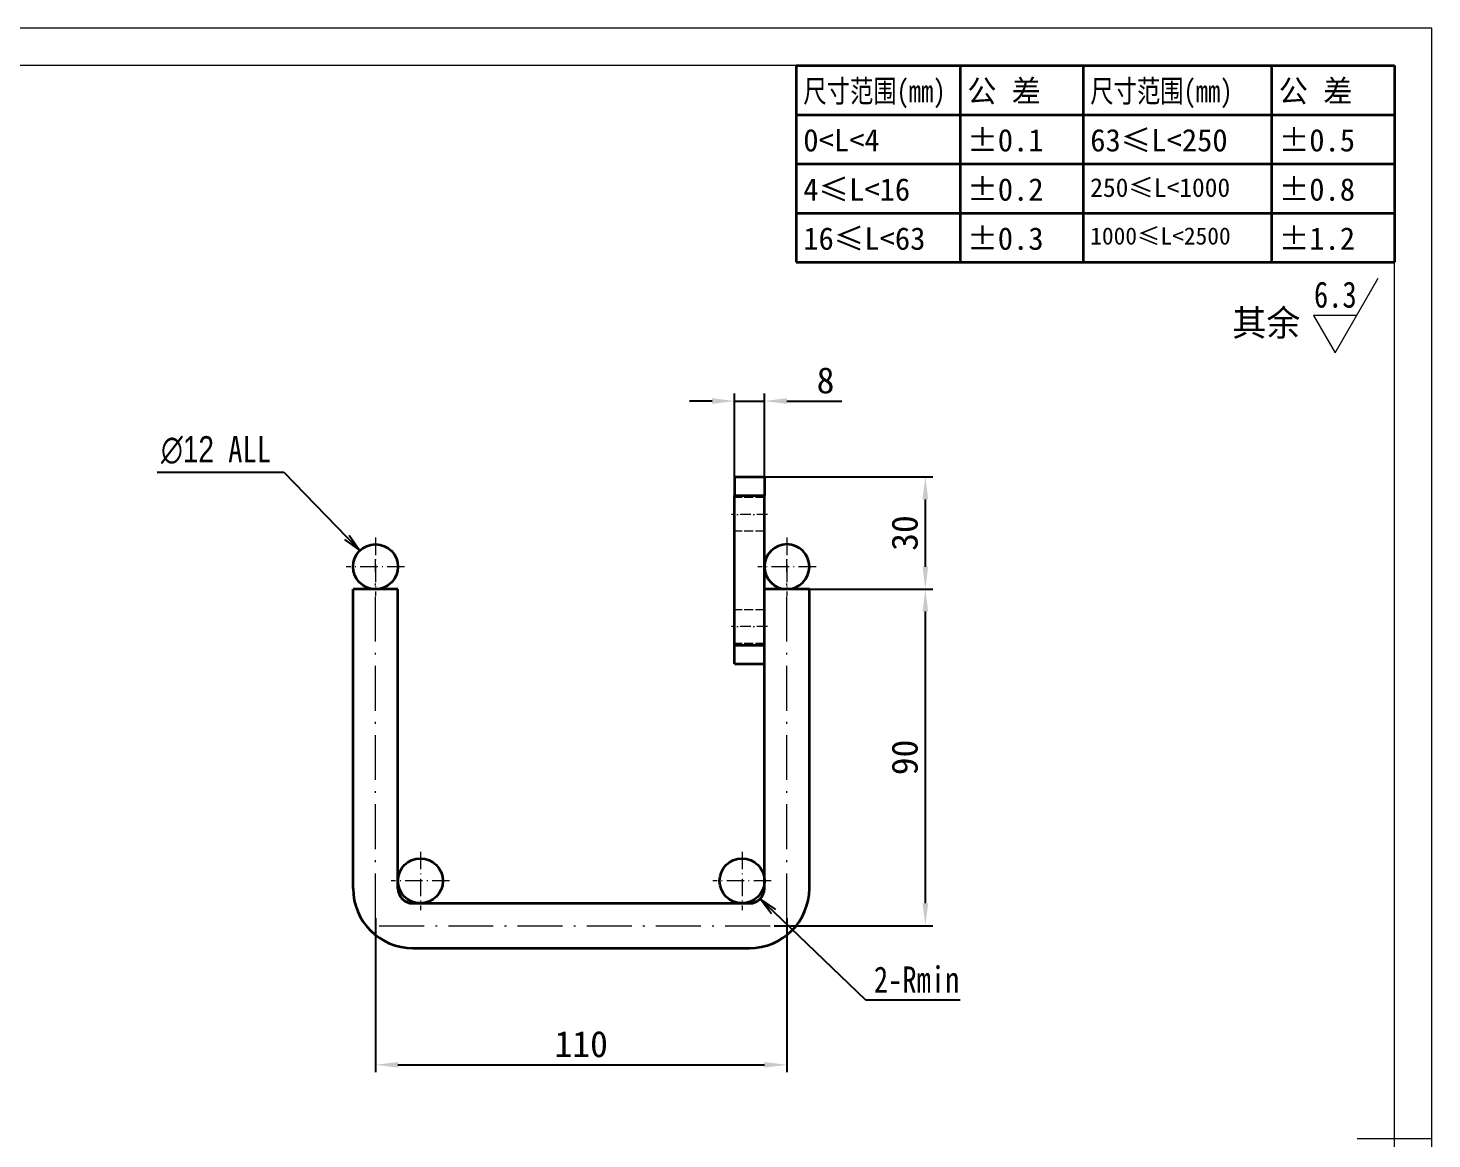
# Model space of a CAD drawing. Header units: millimetres. Extents: x -15766 to 80009, y -9701 to 15159.
# Drawn here: x -8292.4 to -7917, y 9183 to 9480 of the extents above; entities that cross this region are included whole.
import ezdxf
from ezdxf.enums import TextEntityAlignment as Align

# ---------------------------------------------------------------- set-up
doc = ezdxf.new("R2010")
doc.units = ezdxf.units.MM
for name, pattern in [('CENTER-HOKUTO_1', [16, 13, -1, 1, -1]), ('DASHDOT', [18.5, 12, -3, 0.5, -3]), ('DASHED', [15, 12, -3]), ('HIDDEN-HOKUTO_1', [2, 1, -1])]:
    doc.linetypes.add(name, pattern=pattern)
doc.layers.get('DEFPOINTS').update_dxf_attribs({"lineweight": 18})
for name, color, linetype, lineweight in [('AM_7', 2, 'CENTER-HOKUTO_1', 18), ('AM_HID', 1, 'HIDDEN-HOKUTO_1', 18), ('CDRAFT0', 7, 'Continuous', 18), ('DIM', 253, 'Continuous', 20), ('title_frame', 7, 'Continuous', 18), ('word_dim', 9, 'Continuous', 18), ('尺寸线层', 3, 'Continuous', 18), ('粗实线层', 7, 'Continuous', 35), ('粗实线层_1', 7, 'Continuous', 15)]:
    doc.layers.add(name, color=color, linetype=linetype, lineweight=lineweight)
doc.styles.add('DIM', font='', dxfattribs={"width": 0.8})
doc.styles.get('DIM').set_extended_font_data('NSimSun')
doc.dimstyles.new('1-2$0', dxfattribs={"dimscale": 2, "dimtxt": 3.5, "dimasz": 3, "dimexe": 1, "dimexo": 0, "dimgap": 1, "dimtad": 1, "dimdsep": 46, "dimtxsty": 'Standard', "dimblk": '_CAXARROW', "dimcen": 0, "dimdle": 6, "dimclrd": 256, "dimclre": 256, "dimclrt": 3, "dimazin": 2, "dimtfac": 0.707107, "dimtmove": 0, "dimatfit": 3, "dimfxl": 0, "dimfrac": 2, "dimtolj": 1, "dimarcsym": 0})
doc.dimstyles.new('1-2$3', dxfattribs={"dimscale": 2, "dimtxt": 3.5, "dimasz": 2.5, "dimexe": 1, "dimexo": 0.625, "dimgap": 1.2, "dimtad": 1, "dimtih": 1, "dimtoh": 1, "dimdsep": 46, "dimtxsty": 'DIM', "dimblk": 'OPEN', "dimcen": 0, "dimdle": 5, "dimclrd": 256, "dimclre": 256, "dimclrt": 3, "dimazin": 2, "dimtfac": 0.5, "dimtofl": 0, "dimtmove": 0, "dimatfit": 3, "dimfxl": 0, "dimtolj": 1, "dimarcsym": 0})
doc.dimstyles.new('1-2$4', dxfattribs={"dimscale": 2, "dimtxt": 3.5, "dimasz": 2.5, "dimexe": 1, "dimexo": 0.625, "dimgap": 1, "dimtad": 1, "dimtih": 1, "dimtoh": 1, "dimdsep": 46, "dimtxsty": 'DIM', "dimblk": 'OPEN', "dimcen": 0, "dimdle": 5, "dimclrd": 256, "dimclre": 256, "dimclrt": 3, "dimazin": 2, "dimtfac": 0.5, "dimtofl": 0, "dimtmove": 0, "dimatfit": 3, "dimfxl": 0, "dimtolj": 1, "dimarcsym": 0})

# ---------------------------------------------------------------- blocks, each defined once
blk = doc.blocks.new('*X1986')
at = {"layer": 'CDRAFT0'}
for p, q in [((420, 297), (0, 297)), ((420, 0), (420, 297))]:
    blk.add_line(p, q, dxfattribs=at)
at = {"layer": '粗实线层_1'}
for p, q in [((415, 292), (25, 292)), ((415, 5), (415, 292)), ((420, 148.5), (410, 148.5))]:
    blk.add_line(p, q, dxfattribs=at)
blk = doc.blocks.new('自由公差_1')
at = {"layer": '粗实线层'}
for p, q in [((-80, 0), (0, 0)), ((-80, 0), (-80, -26.3)), ((-58.08, 0), (-58.08, -26.3)), ((-41.64, 0), (-41.64, -26.3)), ((-16.44, 0), (-16.44, -26.3)), ((0, 0), (0, -26.3)), ((-80, -6.58), (0, -6.58)), ((-80, -13.15), (0, -13.15)), ((-80, -19.73), (0, -19.73)), ((-80, -26.3), (0, -26.3))]:
    blk.add_line(p, q, dxfattribs=at)
at = {"layer": '尺寸线层', "linetype": 'Continuous', "attachment_point": 1, "line_spacing_factor": 0.9}
for s, insert, char_height, width in [('{\\W0.8;尺寸范围(mm)}', (-79.04, -1.92), 3, 22.6032), ('公 差', (-57.12, -1.92), 3, 22.6032), ('{\\W0.8;尺寸范围(mm)}', (-40.68, -1.92), 3, 22.6032), ('公 差', (-15.48, -1.92), 3, 22.6032), ('0<L<4', (-79.04, -8.49), 3, 22.6032), ('%%P0.1', (-57.12, -8.49), 3, 12.7119), ('63≤L<250', (-40.68, -8.49), 3, 22.6032), ('%%P0.5', (-15.48, -8.49), 3, 12.5771), ('4≤L<16', (-79.04, -15.07), 3, 22.6032), ('%%P0.2', (-57.12, -15.07), 3, 12.4769), ('250≤L<1000', (-40.68, -15.07), 2.5, 22.6032), ('%%P0.8', (-15.48, -15.07), 3, 13.0759), ('16≤L<63', (-79.04, -21.64), 3, 22.6032), ('%%P0.3', (-57.12, -21.64), 3, 12.7119), ('1000≤L<2500', (-40.68, -21.64), 2.3, 22.6032), ('%%P1.2', (-15.48, -21.64), 3, 12.8764)]:
    blk.add_mtext(s, dxfattribs=dict(at, insert=insert, char_height=char_height, width=width))
blk = doc.blocks.new('_CAXARROW')
blk.add_hatch(color=0).paths.add_polyline_path([(0, 0), (-1, 0.125), (-1, -0.125)], flags=0)
blk = doc.blocks.new('*D2058')
at = {"layer": 'DEFPOINTS', "color": 0, "transparency": 16777216}
for p in [(-8199.48, 9241.96), (-8089.48, 9241.96), (-8089.48, 9202.77)]:
    blk.add_point(p, dxfattribs=at)
at = {"layer": 'word_dim', "linetype": 'Continuous', "lineweight": -2, "transparency": 16777216}
for p, q in [((-8199.48, 9241.96), (-8199.48, 9200.77)), ((-8089.48, 9241.96), (-8089.48, 9200.77)), ((-8193.48, 9202.77), (-8095.48, 9202.77))]:
    blk.add_line(p, q, dxfattribs=at)
at = {"layer": 'word_dim', "lineweight": -2, "transparency": 16777216, "xscale": 6, "yscale": 6, "zscale": 6, "rotation": 180}
blk.add_blockref('_CAXARROW', (-8199.48, 9202.77), dxfattribs=at)
at = {"layer": 'word_dim', "lineweight": -2, "transparency": 16777216, "xscale": 6, "yscale": 6, "zscale": 6}
blk.add_blockref('_CAXARROW', (-8089.48, 9202.77), dxfattribs=at)
at = {"layer": 'word_dim', "color": 3, "transparency": 16777216, "insert": (-8144.48, 9208.27), "char_height": 7, "attachment_point": 5}
blk.add_mtext('\\A1;110', dxfattribs=at)
blk = doc.blocks.new('*D2059')
at = {"layer": 'DEFPOINTS', "color": 0, "transparency": 16777216}
for p in [(-8083.48, 9329.96), (-8052.46, 9329.96), (-8092.86, 9239.96)]:
    blk.add_point(p, dxfattribs=at)
at = {"layer": 'word_dim', "linetype": 'Continuous', "lineweight": -2, "transparency": 16777216}
for p, q in [((-8083.48, 9329.96), (-8050.46, 9329.96)), ((-8052.46, 9245.96), (-8052.46, 9323.96)), ((-8092.86, 9239.96), (-8050.46, 9239.96))]:
    blk.add_line(p, q, dxfattribs=at)
at = {"layer": 'word_dim', "lineweight": -2, "transparency": 16777216, "xscale": 6, "yscale": 6, "zscale": 6}
for p, rotation in [((-8052.46, 9329.96), 90), ((-8052.46, 9239.96), 270)]:
    blk.add_blockref('_CAXARROW', p, dxfattribs=dict(at, rotation=rotation))
at = {"layer": 'word_dim', "color": 3, "transparency": 16777216, "insert": (-8057.96, 9284.96), "char_height": 7, "attachment_point": 5, "rotation": 90}
blk.add_mtext('\\A1;90', dxfattribs=at)
blk = doc.blocks.new('_OPEN')
at = {"color": 0, "linetype": 'ByBlock', "lineweight": -2}
for p, q in [((-1, 0.166667), (0, 0)), ((-1, -0.166667), (0, 0)), ((0, 0), (-1, 0))]:
    blk.add_line(p, q, dxfattribs=at)
blk = doc.blocks.new('*D2060')
at = {"layer": 'DEFPOINTS', "color": 0, "transparency": 16777216}
for p in [(-8099.48, 9249.96), (-8096.6, 9247.18)]:
    blk.add_point(p, dxfattribs=at)
at = {"layer": 'word_dim', "linetype": 'Continuous', "lineweight": -2, "transparency": 16777216}
for p, q in [((-8068.42, 9220.07), (-8093, 9243.72)), ((-8043.18, 9220.07), (-8068.42, 9220.07))]:
    blk.add_line(p, q, dxfattribs=at)
at = {"layer": 'word_dim', "lineweight": -2, "transparency": 16777216, "xscale": 5, "yscale": 5, "zscale": 5, "rotation": 136.1092753721753}
blk.add_blockref('_OPEN', (-8096.6, 9247.18), dxfattribs=at)
at = {"layer": 'word_dim', "color": 3, "transparency": 16777216, "insert": (-8054.8, 9225.57), "char_height": 7, "attachment_point": 5, "style": 'DIM'}
blk.add_mtext('\\A1;2-Rmin', dxfattribs=at)
blk = doc.blocks.new('*D2061')
at = {"layer": 'DEFPOINTS', "color": 0, "transparency": 16777216}
for p in [(-8095.48, 9359.96), (-8052.46, 9359.96), (-8083.48, 9329.96)]:
    blk.add_point(p, dxfattribs=at)
at = {"layer": 'word_dim', "linetype": 'Continuous', "lineweight": -2, "transparency": 16777216}
for p, q in [((-8095.48, 9359.96), (-8050.46, 9359.96)), ((-8052.46, 9335.96), (-8052.46, 9353.96)), ((-8083.48, 9329.96), (-8050.46, 9329.96))]:
    blk.add_line(p, q, dxfattribs=at)
at = {"layer": 'word_dim', "lineweight": -2, "transparency": 16777216, "xscale": 6, "yscale": 6, "zscale": 6}
for p, rotation in [((-8052.46, 9359.96), 90), ((-8052.46, 9329.96), 270)]:
    blk.add_blockref('_CAXARROW', p, dxfattribs=dict(at, rotation=rotation))
at = {"layer": 'word_dim', "color": 3, "transparency": 16777216, "insert": (-8057.96, 9344.96), "char_height": 7, "attachment_point": 5, "rotation": 90}
blk.add_mtext('\\A1;30', dxfattribs=at)
blk = doc.blocks.new('*D2064')
at = {"layer": 'DEFPOINTS', "color": 0, "transparency": 16777216}
for p in [(-8095.48, 9380.25), (-8103.48, 9359.96), (-8095.48, 9359.96)]:
    blk.add_point(p, dxfattribs=at)
at = {"layer": 'word_dim', "linetype": 'Continuous', "lineweight": -2, "transparency": 16777216}
for p, q in [((-8109.48, 9380.25), (-8115.48, 9380.25)), ((-8103.48, 9359.96), (-8103.48, 9382.25)), ((-8103.48, 9380.25), (-8095.48, 9380.25)), ((-8095.48, 9359.96), (-8095.48, 9382.25)), ((-8089.48, 9380.25), (-8074.82, 9380.25))]:
    blk.add_line(p, q, dxfattribs=at)
at = {"layer": 'word_dim', "lineweight": -2, "transparency": 16777216, "xscale": 6, "yscale": 6, "zscale": 6}
blk.add_blockref('_CAXARROW', (-8103.48, 9380.25), dxfattribs=at)
at = {"layer": 'word_dim', "lineweight": -2, "transparency": 16777216, "xscale": 6, "yscale": 6, "zscale": 6, "rotation": 180}
blk.add_blockref('_CAXARROW', (-8095.48, 9380.25), dxfattribs=at)
at = {"layer": 'word_dim', "color": 3, "transparency": 16777216, "insert": (-8079.15, 9385.75), "char_height": 7, "attachment_point": 5}
blk.add_mtext('\\A1;8', dxfattribs=at)
blk = doc.blocks.new('*D2074')
at = {"layer": 'DEFPOINTS', "color": 0, "transparency": 16777216}
for p in [(-8203.66, 9340.26), (-8195.3, 9331.65)]:
    blk.add_point(p, dxfattribs=at)
at = {"layer": 'word_dim', "linetype": 'Continuous', "lineweight": -2, "transparency": 16777216}
for p, q in [((-8257.83, 9361.21), (-8224.02, 9361.21)), ((-8224.02, 9361.21), (-8207.15, 9343.84))]:
    blk.add_line(p, q, dxfattribs=at)
at = {"layer": 'word_dim', "lineweight": -2, "transparency": 16777216, "xscale": 5, "yscale": 5, "zscale": 5, "rotation": 314.1776537199202}
blk.add_blockref('_OPEN', (-8203.66, 9340.26), dxfattribs=at)
at = {"layer": 'word_dim', "color": 3, "transparency": 16777216, "insert": (-8242.12, 9367.13), "char_height": 7, "attachment_point": 5, "style": 'DIM'}
blk.add_mtext('\\A1;{\\Fgdt|c134;∅12} ALL', dxfattribs=at)

msp = doc.modelspace()

# ---------------------------------------------------------------- linework, layer by layer
at = {"color": 7, "lineweight": 35, "ltscale": 0.125}
for p, q in [((-8103.48183, 9359.95598), (-8103.48183, 9354.95598)), ((-8095.48183, 9359.95598), (-8095.48183, 9354.95598)), ((-8103.48183, 9309.95598), (-8103.48183, 9314.95598)), ((-8095.48183, 9309.95598), (-8095.48183, 9314.95598))]:
    msp.add_line(p, q, dxfattribs=at)
at = {"color": 7, "lineweight": 35, "ltscale": 0.2}
for p, q in [((-8103.48183, 9359.95598), (-8095.48183, 9359.95598)), ((-8103.48183, 9354.95598), (-8095.48183, 9354.95598)), ((-8103.48183, 9314.95598), (-8095.48183, 9314.95598)), ((-8103.48183, 9309.95598), (-8095.48183, 9309.95598))]:
    msp.add_line(p, q, dxfattribs=at)
at = {"color": 7, "lineweight": 35}
for p, q in [((-8103.48183, 9314.95598), (-8103.48183, 9354.95598)), ((-8095.48183, 9314.95598), (-8095.48183, 9354.95598)), ((-8205.48183, 9249.95598), (-8205.48183, 9329.95598)), ((-8205.48183, 9249.95598), (-8205.48183, 9329.95598)), ((-8205.48183, 9249.95598), (-8205.48183, 9329.95598)), ((-8193.48183, 9251.95598), (-8193.48183, 9329.95598)), ((-8083.48183, 9249.95598), (-8083.48183, 9329.95598)), ((-8095.48183, 9251.99912), (-8095.48183, 9309.95615)), ((-8095.48183, 9251.98687), (-8095.48183, 9309.95607)), ((-8095.48183, 9251.95598), (-8095.48183, 9309.956)), ((-8187.48183, 9245.95598), (-8101.48183, 9245.95598)), ((-8189.48183, 9233.95598), (-8099.48183, 9233.95598)), ((-8189.48183, 9233.95598), (-8099.48183, 9233.95598)), ((-8189.48183, 9233.95598), (-8099.48183, 9233.95598))]:
    msp.add_line(p, q, dxfattribs=at)
at = {"color": 7, "lineweight": 35, "ltscale": 0.15}
for p, q in [((-8199.48183, 9329.95598), (-8205.48183, 9329.95598)), ((-8193.48183, 9329.95598), (-8199.48183, 9329.95598)), ((-8089.48183, 9329.95598), (-8095.48183, 9329.95598)), ((-8083.48183, 9329.95598), (-8089.48183, 9329.95598))]:
    msp.add_line(p, q, dxfattribs=at)
at = {"color": 7, "lineweight": 35, "ltscale": 0.05}
for p, q in [((-8193.48183, 9249.95598), (-8193.48183, 9251.95598)), ((-8095.48183, 9249.95598), (-8095.48183, 9251.95598)), ((-8189.48183, 9245.95598), (-8187.48183, 9245.95598)), ((-8101.48183, 9245.95598), (-8099.48183, 9245.95598))]:
    msp.add_line(p, q, dxfattribs=at)
at = {"color": 7, "lineweight": 35, "ltscale": 0.049232}
msp.add_line((-8095.48183, 9249.95598), (-8095.48183, 9251.92524), dxfattribs=at)
at = {"color": 7, "lineweight": 35, "ltscale": 0.048929}
msp.add_line((-8095.48183, 9249.95598), (-8095.48183, 9251.91314), dxfattribs=at)
at = {"color": 7, "lineweight": 35}
for centre in [(-8199.48183, 9335.95598), (-8187.48183, 9251.95598), (-8101.48183, 9251.95598)]:
    msp.add_circle(centre, 6, dxfattribs=at)
for centre, radius, start, end in [((-8089.48183, 9335.95598), 6, 180.1503502, 179.8496498), ((-8189.48183, 9249.95598), 16, 180, 270), ((-8189.48183, 9249.95598), 16, 180, 270), ((-8189.48183, 9249.95598), 16, 180, 270), ((-8189.48183, 9249.95598), 4, 180, 270), ((-8099.48183, 9249.95598), 4, 270, 0), ((-8099.48183, 9249.95598), 4, 270, 0), ((-8099.48183, 9249.95598), 4, 270, 0), ((-8099.48183, 9249.95598), 16, 270, 0)]:
    msp.add_arc(centre, radius, start, end, dxfattribs=at)
at = {"layer": 'AM_7', "linetype": 'DASHDOT', "lineweight": 13, "ltscale": 0.240015}
for p, q in [((-8094.68178, 9349.95598), (-8104.28238, 9349.95598)), ((-8094.68178, 9319.95598), (-8104.28238, 9319.95598))]:
    msp.add_line(p, q, dxfattribs=at)
at = {"layer": 'AM_7', "linetype": 'DASHDOT', "lineweight": 13, "ltscale": 0.39}
for p, q in [((-8199.48183, 9343.75598), (-8199.48183, 9328.15598)), ((-8089.48183, 9343.75598), (-8089.48183, 9328.15598)), ((-8191.68183, 9335.95598), (-8207.28183, 9335.95598)), ((-8081.68183, 9335.95598), (-8097.28183, 9335.95598)), ((-8187.48183, 9259.75598), (-8187.48183, 9244.15597)), ((-8101.48183, 9259.75598), (-8101.48183, 9244.15597)), ((-8179.68183, 9251.95598), (-8195.28183, 9251.95598)), ((-8093.68183, 9251.95598), (-8109.28183, 9251.95598))]:
    msp.add_line(p, q, dxfattribs=at)
at = {"layer": 'AM_7', "linetype": 'DASHDOT', "lineweight": 13}
for p, q in [((-8199.48183, 9241.95598), (-8199.48183, 9337.95598)), ((-8089.48183, 9241.95598), (-8089.48183, 9337.95598)), ((-8198.48183, 9239.95598), (-8090.48183, 9239.95598))]:
    msp.add_line(p, q, dxfattribs=at)
at = {"layer": 'AM_HID', "linetype": 'DASHED', "lineweight": 13, "ltscale": 0.2}
for p, q in [((-8103.48183, 9354.95598), (-8095.48183, 9354.95598)), ((-8095.48183, 9354.45598), (-8103.48183, 9354.45598)), ((-8095.48183, 9345.45598), (-8103.48183, 9345.45598)), ((-8095.48183, 9324.45598), (-8103.48183, 9324.45598)), ((-8095.48183, 9315.45598), (-8103.48183, 9315.45598)), ((-8103.48183, 9314.95598), (-8095.48183, 9314.95598))]:
    msp.add_line(p, q, dxfattribs=at)
at = {"layer": 'AM_HID', "linetype": 'DASHED', "lineweight": 13}
for p, q in [((-8193.48183, 9251.95598), (-8193.48183, 9329.95598)), ((-8193.48183, 9251.95598), (-8193.48183, 9329.95598)), ((-8083.48183, 9249.95598), (-8083.48183, 9329.95598)), ((-8083.48183, 9249.95598), (-8083.48183, 9329.95598)), ((-8187.48183, 9245.95598), (-8101.48183, 9245.95598)), ((-8187.48183, 9245.95598), (-8101.48183, 9245.95598))]:
    msp.add_line(p, q, dxfattribs=at)
at = {"layer": 'AM_HID', "linetype": 'DASHED', "lineweight": 13, "ltscale": 0.499996}
msp.add_line((-8095.48183, 9309.95615), (-8095.48183, 9329.95598), dxfattribs=at)
at = {"layer": 'AM_HID', "linetype": 'DASHED', "lineweight": 13, "ltscale": 0.499998}
msp.add_line((-8095.48183, 9309.95607), (-8095.48183, 9329.95598), dxfattribs=at)
at = {"layer": 'AM_HID', "linetype": 'DASHED', "lineweight": 13, "ltscale": 0.499999}
msp.add_line((-8095.48183, 9309.956), (-8095.48183, 9329.95598), dxfattribs=at)
at = {"layer": 'AM_HID', "linetype": 'DASHED', "lineweight": 13, "ltscale": 0.05}
for p, q in [((-8193.48183, 9249.95598), (-8193.48183, 9251.95598)), ((-8193.48183, 9249.95598), (-8193.48183, 9251.95598)), ((-8189.48183, 9245.95598), (-8187.48183, 9245.95598)), ((-8189.48183, 9245.95598), (-8187.48183, 9245.95598)), ((-8101.48183, 9245.95598), (-8099.48183, 9245.95598)), ((-8101.48183, 9245.95598), (-8099.48183, 9245.95598))]:
    msp.add_line(p, q, dxfattribs=at)
at = {"layer": 'AM_HID', "linetype": 'DASHED', "lineweight": 13, "ltscale": 0.001078}
msp.add_line((-8095.48183, 9251.95598), (-8095.48183, 9251.99912), dxfattribs=at)
at = {"layer": 'AM_HID', "linetype": 'DASHED', "lineweight": 13, "ltscale": 0.000772357}
msp.add_line((-8095.48183, 9251.95598), (-8095.48183, 9251.98687), dxfattribs=at)
at = {"layer": 'AM_HID', "linetype": 'DASHED', "lineweight": 13, "ltscale": 0.001071}
msp.add_line((-8095.48183, 9251.91314), (-8095.48183, 9251.95598), dxfattribs=at)
at = {"layer": 'AM_HID', "linetype": 'DASHED', "lineweight": 13, "ltscale": 0.000768466}
msp.add_line((-8095.48183, 9251.92524), (-8095.48183, 9251.95598), dxfattribs=at)
at = {"layer": 'AM_HID', "linetype": 'DASHED', "lineweight": 13}
for centre, radius, start, end in [((-8089.48183, 9335.95598), 6, 179.8496498, 180.1503502), ((-8189.48183, 9249.95598), 4, 180, 270), ((-8189.48183, 9249.95598), 4, 180, 270), ((-8099.48183, 9249.95598), 16, 270, 0), ((-8099.48183, 9249.95598), 16, 270, 0)]:
    msp.add_arc(centre, radius, start, end, dxfattribs=at)
at = {"layer": 'DIM'}
for p, q in [((-7942.90533, 9393.11804), (-7931.35832, 9413.11804)), ((-7937.13182, 9403.11804), (-7948.67883, 9403.11804)), ((-7948.67883, 9403.11804), (-7942.90533, 9393.11804))]:
    msp.add_line(p, q, dxfattribs=at)

# ---------------------------------------------------------------- block references
at = {"layer": 'title_frame', "xscale": 2, "yscale": 2, "zscale": 2}
for name, p in [('*X1986', (-8757.01556, 8885.97315)), ('自由公差_1', (-7927.01556, 9469.97315))]:
    msp.add_blockref(name, p, dxfattribs=at)

# ---------------------------------------------------------------- texts
at = {"layer": 'DIM', "color": 2, "style": 'DIM', "width": 0.8}
msp.add_attdef('6.3', text='0.0', height=7, dxfattribs=at).set_placement((-7937.13182, 9403.11804), align=Align.BOTTOM_RIGHT)
at = {"layer": 'word_dim', "linetype": 'Continuous', "insert": (-7970.38525, 9404.64976), "char_height": 7, "width": 21.7212079, "attachment_point": 1}
msp.add_mtext('{\\C3;其余}', dxfattribs=at)

# ---------------------------------------------------------------- dimensions: what is measured, and where the dimension line sits
at = {"layer": 'word_dim'}
for base, p1, p2, picture, middle in [((-8095.48183, 9380.2548), (-8103.48183, 9359.95598), (-8095.48183, 9359.95598), '*D2064', (-8079.14849, 9385.7548)), ((-8089.48183, 9202.7717), (-8199.48183, 9241.95598), (-8089.48183, 9241.95598), '*D2058', (-8144.48183, 9208.2717))]:
    dim = msp.add_linear_dim(base=base, p1=p1, p2=p2, dimstyle='1-2$0', dxfattribs=at)
    dim.commit()
    dim.dimension.update_dxf_attribs({"geometry": picture, "text_midpoint": middle})
dim = msp.add_diameter_dim_2p(p1=(-8195.30051, 9331.65288), p2=(-8203.66314, 9340.25907), text='{\\Fgdt|c134;<>} ALL', dimstyle='1-2$3', dxfattribs=at)
dim.commit()
dim.dimension.update_dxf_attribs({"geometry": '*D2074', "text_midpoint": (-8242.12368, 9361.20576), "dimtype": 163})
for base, p1, p2, picture, middle in [((-8052.46284, 9359.95598), (-8083.48183, 9329.95598), (-8095.48183, 9359.95598), '*D2061', (-8057.96284, 9344.95598)), ((-8052.46284, 9329.95598), (-8092.85907, 9239.95598), (-8083.48183, 9329.95598), '*D2059', (-8057.96284, 9284.95598))]:
    dim = msp.add_linear_dim(base=base, p1=p1, p2=p2, angle=90, dimstyle='1-2$0', dxfattribs=at)
    dim.commit()
    dim.dimension.update_dxf_attribs({"geometry": picture, "text_midpoint": middle})
dim = msp.add_radius_dim(center=(-8099.48183, 9249.95598), mpoint=(-8096.59917, 9247.18284), text='2-Rmin', dimstyle='1-2$4', dxfattribs=at)
dim.commit()
dim.dimension.update_dxf_attribs({"geometry": '*D2060', "text_midpoint": (-8054.7983, 9220.07257), "dimtype": 164})

doc.saveas('drawing.dxf')
